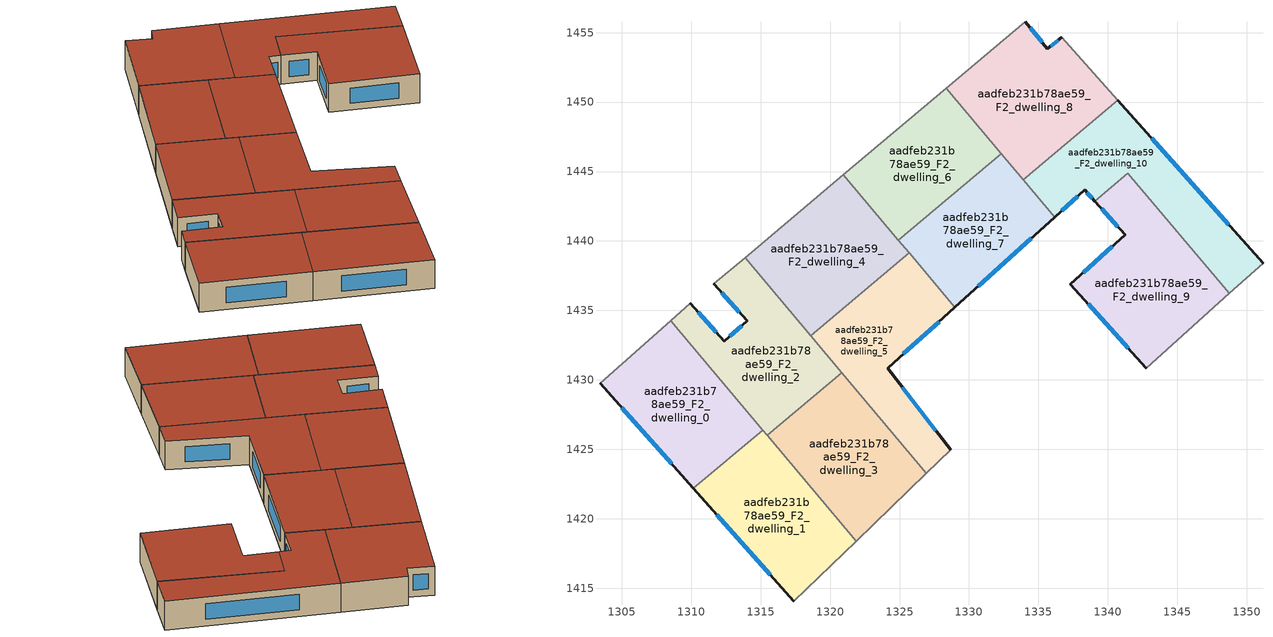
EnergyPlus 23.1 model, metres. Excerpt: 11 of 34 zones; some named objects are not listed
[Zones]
aadfeb231b78ae59_F2_dwelling_0
 floor to aadfeb231b78ae59_F1_dwelling_0 (EU_floor_Construction): 1308.53,1434.26 1315.16,1426.38 1310.16,1422.18 1303.43,1429.76 z6
 wall outside (EU_wall_Construction): 1303.43,1429.76 1310.16,1422.18 z6:9
 wall to aadfeb231b78ae59_F2_dwelling_1 (EU_wall_Construction): 1310.16,1422.18 1315.16,1426.38 z6:9
 wall adiabatic (EU_wall_Construction): 1308.53,1434.26 1303.43,1429.76 z6:9
 wall to aadfeb231b78ae59_F2_dwelling_2 (EU_wall_Construction): 1315.16,1426.38 1308.53,1434.26 z6:9
 window (EU_Window_Construction): 1305.01,1427.98 1308.58,1423.96 z6.7:8.3
 roof outside (EU_roof_Construction): 1315.16,1426.38 1308.53,1434.26 1303.43,1429.76 1310.16,1422.18 z9
aadfeb231b78ae59_F2_dwelling_1
 floor to aadfeb231b78ae59_F1_dwelling_1 (EU_floor_Construction): 1315.16,1426.38 1321.88,1418.39 1317.39,1414.04 1310.16,1422.18 z6
 wall outside (EU_wall_Construction): 1310.16,1422.18 1317.39,1414.04 z6:9
 wall adiabatic (EU_wall_Construction): 1317.39,1414.04 1321.88,1418.39 z6:9
 wall to aadfeb231b78ae59_F2_dwelling_3 (EU_wall_Construction): 1321.88,1418.39 1315.48,1426 z6:9
 wall to aadfeb231b78ae59_F2_dwelling_2 (EU_wall_Construction): 1315.48,1426 1315.16,1426.38 z6:9
 window (EU_Window_Construction): 1311.86,1420.27 1315.69,1415.96 z6.7:8.3
 roof outside (EU_roof_Construction): 1321.88,1418.39 1315.16,1426.38 1310.16,1422.18 1317.39,1414.04 z9
aadfeb231b78ae59_F2_dwelling_10
 floor to aadfeb231b78ae59_F1_dwelling_10 (EU_floor_Construction): 1340.71,1450.14 1351.17,1438.41 1348.73,1436.22 1341.44,1444.89 1339.05,1442.87 1338.33,1443.67 1336.17,1441.71 1333.9,1444.41 z6
 wall outside (EU_wall_Construction): 1336.17,1441.71 1338.33,1443.67 1339.05,1442.87 / 1351.17,1438.41 1340.71,1450.14 z6:9
 wall to aadfeb231b78ae59_F2_dwelling_9 (EU_wall_Construction): 1339.05,1442.87 1341.44,1444.89 1348.73,1436.22 z6:9
 wall to aadfeb231b78ae59_F2_dwelling_8 (EU_wall_Construction): 1340.71,1450.14 1333.9,1444.41 z6:9
 wall adiabatic (EU_wall_Construction): 1348.73,1436.22 1351.17,1438.41 z6:9
 wall to aadfeb231b78ae59_F2_dwelling_7 (EU_wall_Construction): 1333.9,1444.41 1336.17,1441.71 z6:9
 window (EU_Window_Construction): 1338.5,1443.48 1338.88,1443.06 / 1336.67,1442.17 1337.82,1443.21 / 1348.72,1441.17 1343.17,1447.38 z6.7:8.3
 roof outside (EU_roof_Construction): 1351.17,1438.41 1340.71,1450.14 1333.9,1444.41 1336.17,1441.71 1338.33,1443.67 1339.05,1442.87 1341.44,1444.89 1348.73,1436.22 z9
aadfeb231b78ae59_F2_dwelling_2
 floor to aadfeb231b78ae59_F1_dwelling_2 (EU_floor_Construction): 1313.88,1438.8 1320.85,1430.51 1315.48,1426 1308.53,1434.26 1309.93,1435.5 1312.39,1432.78 1314.02,1434.25 1311.62,1436.91 z6
 wall outside (EU_wall_Construction): 1311.62,1436.91 1314.02,1434.25 1312.39,1432.78 1309.93,1435.5 z6:9
 wall adiabatic (EU_wall_Construction): 1313.88,1438.8 1311.62,1436.91 / 1309.93,1435.5 1308.53,1434.26 z6:9
 wall to aadfeb231b78ae59_F2_dwelling_3 (EU_wall_Construction): 1315.48,1426 1320.85,1430.51 z6:9
 wall to aadfeb231b78ae59_F2_dwelling_4 (EU_wall_Construction): 1318.61,1433.18 1313.88,1438.8 z6:9
 wall to aadfeb231b78ae59_F2_dwelling_5 (EU_wall_Construction): 1320.85,1430.51 1318.61,1433.18 z6:9
 window (EU_Window_Construction): 1312.19,1436.28 1313.46,1434.88 / 1311.81,1433.42 1310.51,1434.86 / 1313.64,1433.91 1312.77,1433.13 z6.7:8.3
 roof outside (EU_roof_Construction): 1320.85,1430.51 1313.88,1438.8 1311.62,1436.91 1314.02,1434.25 1312.39,1432.78 1309.93,1435.5 1308.53,1434.26 1315.48,1426 z9
aadfeb231b78ae59_F2_dwelling_3
 floor to aadfeb231b78ae59_F1_dwelling_3 (EU_floor_Construction): 1320.85,1430.51 1326.94,1423.27 1321.88,1418.39 1315.48,1426 z6
 wall adiabatic (EU_wall_Construction): 1321.88,1418.39 1326.94,1423.27 z6:9
 wall to aadfeb231b78ae59_F2_dwelling_5 (EU_wall_Construction): 1326.94,1423.27 1320.85,1430.51 z6:9
 roof outside (EU_roof_Construction): 1326.94,1423.27 1320.85,1430.51 1315.48,1426 1321.88,1418.39 z9
aadfeb231b78ae59_F2_dwelling_4
 floor to aadfeb231b78ae59_F1_dwelling_4 (EU_floor_Construction): 1320.96,1444.76 1325.7,1439.13 1318.61,1433.18 1313.88,1438.8 z6
 wall to aadfeb231b78ae59_F2_dwelling_5 (EU_wall_Construction): 1318.61,1433.18 1325.7,1439.13 z6:9
 wall adiabatic (EU_wall_Construction): 1320.96,1444.76 1313.88,1438.8 z6:9
 wall to aadfeb231b78ae59_F2_dwelling_6 (EU_wall_Construction): 1324.92,1440.06 1320.96,1444.76 z6:9
 wall to aadfeb231b78ae59_F2_dwelling_7 (EU_wall_Construction): 1325.7,1439.13 1324.92,1440.06 z6:9
 roof outside (EU_roof_Construction): 1325.7,1439.13 1320.96,1444.76 1313.88,1438.8 1318.61,1433.18 z9
aadfeb231b78ae59_F2_dwelling_5
 floor to aadfeb231b78ae59_F1_dwelling_5 (EU_floor_Construction): 1325.7,1439.13 1328.99,1435.22 1324.15,1430.84 1328.69,1424.96 1326.94,1423.27 1318.61,1433.18 z6
 wall outside (EU_wall_Construction): 1328.69,1424.96 1324.15,1430.84 1328.99,1435.22 z6:9
 wall adiabatic (EU_wall_Construction): 1326.94,1423.27 1328.69,1424.96 z6:9
 wall to aadfeb231b78ae59_F2_dwelling_7 (EU_wall_Construction): 1328.99,1435.22 1325.7,1439.13 z6:9
 window (EU_Window_Construction): 1325.28,1431.87 1327.85,1434.19 / 1327.62,1426.34 1325.21,1429.46 z6.7:8.3
 roof outside (EU_roof_Construction): 1328.69,1424.96 1324.15,1430.84 1328.99,1435.22 1325.7,1439.13 1318.61,1433.18 1326.94,1423.27 z9
aadfeb231b78ae59_F2_dwelling_6
 floor to aadfeb231b78ae59_F1_dwelling_6 (EU_floor_Construction): 1328.36,1451 1332.32,1446.29 1324.92,1440.06 1320.96,1444.76 z6
 wall to aadfeb231b78ae59_F2_dwelling_7 (EU_wall_Construction): 1324.92,1440.06 1332.32,1446.29 z6:9
 wall adiabatic (EU_wall_Construction): 1328.36,1451 1320.96,1444.76 z6:9
 wall to aadfeb231b78ae59_F2_dwelling_8 (EU_wall_Construction): 1332.32,1446.29 1328.36,1451 z6:9
 roof outside (EU_roof_Construction): 1332.32,1446.29 1328.36,1451 1320.96,1444.76 1324.92,1440.06 z9
aadfeb231b78ae59_F2_dwelling_7
 floor to aadfeb231b78ae59_F1_dwelling_7 (EU_floor_Construction): 1332.32,1446.29 1336.17,1441.71 1328.99,1435.22 1324.92,1440.06 z6
 wall outside (EU_wall_Construction): 1328.99,1435.22 1336.17,1441.71 z6:9
 wall to aadfeb231b78ae59_F2_dwelling_8 (EU_wall_Construction): 1333.9,1444.41 1332.32,1446.29 z6:9
 window (EU_Window_Construction): 1330.67,1436.75 1334.48,1440.19 z6.7:8.3
 roof outside (EU_roof_Construction): 1336.17,1441.71 1332.32,1446.29 1324.92,1440.06 1328.99,1435.22 z9
aadfeb231b78ae59_F2_dwelling_8
 floor to aadfeb231b78ae59_F1_dwelling_8 (EU_floor_Construction): 1336.68,1454.65 1340.71,1450.14 1333.9,1444.41 1328.36,1451 1334.06,1455.8 1335.63,1453.84 z6
 wall outside (EU_wall_Construction): 1336.68,1454.65 1335.63,1453.84 1334.06,1455.8 z6:9
 wall adiabatic (EU_wall_Construction): 1334.06,1455.8 1328.36,1451 / 1340.71,1450.14 1336.68,1454.65 z6:9
 window (EU_Window_Construction): 1335.26,1454.3 1334.43,1455.34 / 1336.44,1454.46 1335.88,1454.03 z6.7:8.3
 roof outside (EU_roof_Construction): 1340.71,1450.14 1336.68,1454.65 1335.63,1453.84 1334.06,1455.8 1328.36,1451 1333.9,1444.41 z9
aadfeb231b78ae59_F2_dwelling_9
 floor to aadfeb231b78ae59_F1_dwelling_9 (EU_floor_Construction): 1341.44,1444.89 1348.73,1436.22 1342.77,1430.85 1337.28,1436.88 1341.24,1440.46 1339.05,1442.87 z6
 wall outside (EU_wall_Construction): 1339.05,1442.87 1341.24,1440.46 1337.28,1436.88 1342.77,1430.85 z6:9
 wall adiabatic (EU_wall_Construction): 1342.77,1430.85 1348.73,1436.22 z6:9
 window (EU_Window_Construction): 1338.57,1435.46 1341.48,1432.26 / 1340.31,1439.62 1338.21,1437.72 / 1339.56,1442.31 1340.72,1441.03 z6.7:8.3
 roof outside (EU_roof_Construction): 1348.73,1436.22 1341.44,1444.89 1339.05,1442.87 1341.24,1440.46 1337.28,1436.88 1342.77,1430.85 z9
[Building]
EU S2 Campaign: North Axis=0; Terrain=City; Solar Distribution=FullExterior
[Site:Location]
Budapest.Ferenc.Liszt.Intl.AP: Latitude=47.437; Longitude=19.256; Time Zone=1; Elevation=185
[SizingPeriod:WeatherFileDays]
AnnualSizingPeriod: Begin Month=1; Begin Day of Month=1; End Month=12; End Day of Month=31; Day of Week for Start Day=Monday; Use Weather File Daylight Saving Period=No; Use Weather File Rain and Snow Indicators=No
[MATERIAL]
EU_InternalMass_Material: Roughness=MediumRough; Thickness=0.1; Conductivity=1; Density=1800; Specific Heat=900; Thermal Absorptance=0.9; Solar Absorptance=0.7; Visible Absorptance=0.7
[MATERIAL:NOMASS] Roughness=MediumRough; Thermal Absorptance=0.9; Solar Absorptance=0.7; Visible Absorptance=0.7
Name | Thermal Resistance
EU_wall_NoMass | 0.832559
EU_roof_NoMass | 1.39638
EU_floor_NoMass | 0.872794
[WINDOWMATERIAL:SIMPLEGLAZINGSYSTEM]
EU_Window_SimpleGlazing: UFactor=2.79869; Solar Heat Gain Coefficient=0.75; Visible Transmittance=0.75
[CONSTRUCTION]
EU_wall_Construction: EU_wall_NoMass
EU_roof_Construction: EU_roof_NoMass
EU_floor_Construction: EU_floor_NoMass
EU_Window_Construction: EU_Window_SimpleGlazing
EU_InternalMass_Construction: EU_InternalMass_Material
[ZONE] Type=1; Multiplier=1; Ceiling Height=autocalculate; Floor Area=autocalculate; Part of Total Floor Area=Yes
Name | Volume
aadfeb231b78ae59_F2_dwelling_0 | 204.201
aadfeb231b78ae59_F2_dwelling_1 | 204.213
aadfeb231b78ae59_F2_dwelling_10 | 217.052
aadfeb231b78ae59_F2_dwelling_2 | 204.211
aadfeb231b78ae59_F2_dwelling_3 | 204.212
aadfeb231b78ae59_F2_dwelling_4 | 204.193
aadfeb231b78ae59_F2_dwelling_5 | 204.222
aadfeb231b78ae59_F2_dwelling_6 | 178.512
aadfeb231b78ae59_F2_dwelling_7 | 178.482
aadfeb231b78ae59_F2_dwelling_8 | 217.079
aadfeb231b78ae59_F2_dwelling_9 | 229.892
[INTERNALMASS] Construction=EU_InternalMass_Construction
Name | Zone or ZoneList | Surface Area
aadfeb231b78ae59_F2_dwelling_0_EU_InternalMass | aadfeb231b78ae59_F2_dwelling_0 | 68.069
aadfeb231b78ae59_F2_dwelling_1_EU_InternalMass | aadfeb231b78ae59_F2_dwelling_1 | 68.0704
aadfeb231b78ae59_F2_dwelling_2_EU_InternalMass | aadfeb231b78ae59_F2_dwelling_2 | 68.0699
aadfeb231b78ae59_F2_dwelling_3_EU_InternalMass | aadfeb231b78ae59_F2_dwelling_3 | 68.0708
aadfeb231b78ae59_F2_dwelling_4_EU_InternalMass | aadfeb231b78ae59_F2_dwelling_4 | 68.0641
aadfeb231b78ae59_F2_dwelling_5_EU_InternalMass | aadfeb231b78ae59_F2_dwelling_5 | 68.0739
aadfeb231b78ae59_F2_dwelling_6_EU_InternalMass | aadfeb231b78ae59_F2_dwelling_6 | 59.5046
aadfeb231b78ae59_F2_dwelling_7_EU_InternalMass | aadfeb231b78ae59_F2_dwelling_7 | 59.4938
aadfeb231b78ae59_F2_dwelling_8_EU_InternalMass | aadfeb231b78ae59_F2_dwelling_8 | 72.3595
aadfeb231b78ae59_F2_dwelling_9_EU_InternalMass | aadfeb231b78ae59_F2_dwelling_9 | 76.6314
aadfeb231b78ae59_F2_dwelling_10_EU_InternalMass | aadfeb231b78ae59_F2_dwelling_10 | 72.3506
[OTHEREQUIPMENT] Fuel Type=Electricity; Design Level Calculation Method=Watts/Area; Power per Zone Floor Area=1; Fraction Latent=0; Fraction Radiant=0; Fraction Lost=0; Carbon Dioxide Generation Rate=0; EndUse Subcategory=EU_Step8_InternalGains
Name | Zone or ZoneList or Space or SpaceList | Schedule
EU_Step8_InternalGain_aadfeb231b78ae59_F2_dwelling_0_f000 | aadfeb231b78ae59_F2_dwelling_0 | EU_Step8_GainSchedule_aadfeb231b78ae59_F2_dwelling_0_f000
EU_Step8_InternalGain_aadfeb231b78ae59_F2_dwelling_1_f000 | aadfeb231b78ae59_F2_dwelling_1 | EU_Step8_GainSchedule_aadfeb231b78ae59_F2_dwelling_1_f000
EU_Step8_InternalGain_aadfeb231b78ae59_F2_dwelling_2_f000 | aadfeb231b78ae59_F2_dwelling_2 | EU_Step8_GainSchedule_aadfeb231b78ae59_F2_dwelling_2_f000
EU_Step8_InternalGain_aadfeb231b78ae59_F2_dwelling_3_f000 | aadfeb231b78ae59_F2_dwelling_3 | EU_Step8_GainSchedule_aadfeb231b78ae59_F2_dwelling_3_f000
EU_Step8_InternalGain_aadfeb231b78ae59_F2_dwelling_4_f000 | aadfeb231b78ae59_F2_dwelling_4 | EU_Step8_GainSchedule_aadfeb231b78ae59_F2_dwelling_4_f000
EU_Step8_InternalGain_aadfeb231b78ae59_F2_dwelling_5_f000 | aadfeb231b78ae59_F2_dwelling_5 | EU_Step8_GainSchedule_aadfeb231b78ae59_F2_dwelling_5_f000
EU_Step8_InternalGain_aadfeb231b78ae59_F2_dwelling_6_f000 | aadfeb231b78ae59_F2_dwelling_6 | EU_Step8_GainSchedule_aadfeb231b78ae59_F2_dwelling_6_f000
EU_Step8_InternalGain_aadfeb231b78ae59_F2_dwelling_7_f000 | aadfeb231b78ae59_F2_dwelling_7 | EU_Step8_GainSchedule_aadfeb231b78ae59_F2_dwelling_7_f000
EU_Step8_InternalGain_aadfeb231b78ae59_F2_dwelling_8_f000 | aadfeb231b78ae59_F2_dwelling_8 | EU_Step8_GainSchedule_aadfeb231b78ae59_F2_dwelling_8_f000
EU_Step8_InternalGain_aadfeb231b78ae59_F2_dwelling_9_f000 | aadfeb231b78ae59_F2_dwelling_9 | EU_Step8_GainSchedule_aadfeb231b78ae59_F2_dwelling_9_f000
EU_Step8_InternalGain_aadfeb231b78ae59_F2_dwelling_10_f000 | aadfeb231b78ae59_F2_dwelling_10 | EU_Step8_GainSchedule_aadfeb231b78ae59_F2_dwelling_10_f000
[ZONEVENTILATION:DESIGNFLOWRATE] Schedule=EU_AlwaysOn; Design Flow Rate Calculation Method=AirChanges/Hour; Air Changes per Hour=0.475469; Ventilation Type=Natural; Fan Pressure Rise=0; Fan Total Efficiency=1; Constant Term Coefficient=1; Temperature Term Coefficient=0; Velocity Term Coefficient=0; Velocity Squared Term Coefficient=0; Minimum Indoor Temperature=-100; Maximum Indoor Temperature=100; Delta Temperature=-100; Minimum Outdoor Temperature=-100; Maximum Outdoor Temperature=100; Maximum Wind Speed=40
Name | Zone or ZoneList or Space or SpaceList
EU_ConstantAir_aadfeb231b78ae59_F2_dwelling_0 | aadfeb231b78ae59_F2_dwelling_0
EU_ConstantAir_aadfeb231b78ae59_F2_dwelling_1 | aadfeb231b78ae59_F2_dwelling_1
EU_ConstantAir_aadfeb231b78ae59_F2_dwelling_2 | aadfeb231b78ae59_F2_dwelling_2
EU_ConstantAir_aadfeb231b78ae59_F2_dwelling_3 | aadfeb231b78ae59_F2_dwelling_3
EU_ConstantAir_aadfeb231b78ae59_F2_dwelling_4 | aadfeb231b78ae59_F2_dwelling_4
EU_ConstantAir_aadfeb231b78ae59_F2_dwelling_5 | aadfeb231b78ae59_F2_dwelling_5
EU_ConstantAir_aadfeb231b78ae59_F2_dwelling_6 | aadfeb231b78ae59_F2_dwelling_6
EU_ConstantAir_aadfeb231b78ae59_F2_dwelling_7 | aadfeb231b78ae59_F2_dwelling_7
EU_ConstantAir_aadfeb231b78ae59_F2_dwelling_8 | aadfeb231b78ae59_F2_dwelling_8
EU_ConstantAir_aadfeb231b78ae59_F2_dwelling_9 | aadfeb231b78ae59_F2_dwelling_9
EU_ConstantAir_aadfeb231b78ae59_F2_dwelling_10 | aadfeb231b78ae59_F2_dwelling_10
[HVACTEMPLATE:ZONE:IDEALLOADSAIRSYSTEM] System Availability Schedule=EU_AlwaysOn; Maximum Heating Supply Air Temperature=50; Minimum Cooling Supply Air Temperature=13; Maximum Heating Supply Air Humidity Ratio=0.0156; Minimum Cooling Supply Air Humidity Ratio=0.0077; Heating Limit=NoLimit; Cooling Limit=NoLimit; Heating Availability Schedule=EU_AlwaysOn; Cooling Availability Schedule=EU_CoolingOff; Dehumidification Control Type=ConstantSensibleHeatRatio; Cooling Sensible Heat Ratio=0.7; Dehumidification Setpoint=60; Humidification Control Type=None; Humidification Setpoint=30; Outdoor Air Method=None; Outdoor Air Flow Rate per Person=0.00944; Outdoor Air Flow Rate per Zone Floor Area=0; Outdoor Air Flow Rate per Zone=0; Demand Controlled Ventilation Type=None; Outdoor Air Economizer Type=NoEconomizer; Heat Recovery Type=None; Sensible Heat Recovery Effectiveness=0.7; Latent Heat Recovery Effectiveness=0.65
Name | Template Thermostat
aadfeb231b78ae59_F2_dwelling_0 | EU_HeatOnly_aadfeb231b78ae59_F2_dwelling_0
aadfeb231b78ae59_F2_dwelling_1 | EU_HeatOnly_aadfeb231b78ae59_F2_dwelling_1
aadfeb231b78ae59_F2_dwelling_2 | EU_HeatOnly_aadfeb231b78ae59_F2_dwelling_2
aadfeb231b78ae59_F2_dwelling_3 | EU_HeatOnly_aadfeb231b78ae59_F2_dwelling_3
aadfeb231b78ae59_F2_dwelling_4 | EU_HeatOnly_aadfeb231b78ae59_F2_dwelling_4
aadfeb231b78ae59_F2_dwelling_5 | EU_HeatOnly_aadfeb231b78ae59_F2_dwelling_5
aadfeb231b78ae59_F2_dwelling_6 | EU_HeatOnly_aadfeb231b78ae59_F2_dwelling_6
aadfeb231b78ae59_F2_dwelling_7 | EU_HeatOnly_aadfeb231b78ae59_F2_dwelling_7
aadfeb231b78ae59_F2_dwelling_8 | EU_HeatOnly_aadfeb231b78ae59_F2_dwelling_8
aadfeb231b78ae59_F2_dwelling_9 | EU_HeatOnly_aadfeb231b78ae59_F2_dwelling_9
aadfeb231b78ae59_F2_dwelling_10 | EU_HeatOnly_aadfeb231b78ae59_F2_dwelling_10
[SIZING:ZONE] Zone Cooling Design Supply Air Temperature Input Method=SupplyAirTemperature; Zone Cooling Design Supply Air Temperature=13; Zone Heating Design Supply Air Temperature Input Method=SupplyAirTemperature; Zone Heating Design Supply Air Temperature=50; Zone Cooling Design Supply Air Humidity Ratio=0.008; Zone Heating Design Supply Air Humidity Ratio=0.008; Cooling Design Air Flow Method=DesignDay; Cooling Design Air Flow Rate=0; Cooling Minimum Air Flow per Zone Floor Area=0.000762; Cooling Minimum Air Flow=0; Cooling Minimum Air Flow Fraction=0.2; Heating Design Air Flow Method=DesignDay; Heating Design Air Flow Rate=0; Heating Maximum Air Flow per Zone Floor Area=0.002032; Heating Maximum Air Flow=0.141576; Heating Maximum Air Flow Fraction=0.3; Account for Dedicated Outdoor Air System=No; Dedicated Outdoor Air System Control Strategy=NeutralSupplyAir; Dedicated Outdoor Air Low Setpoint Temperature for Design=autosize; Dedicated Outdoor Air High Setpoint Temperature for Design=autosize; Zone Load Sizing Method=Sensible Load Only No Latent Load; Zone Latent Cooling Design Supply Air Humidity Ratio Input Method=HumidityRatioDifference; Zone Cooling Design Supply Air Humidity Ratio Difference=0.005; Zone Latent Heating Design Supply Air Humidity Ratio Input Method=HumidityRatioDifference; Zone Humidification Design Supply Air Humidity Ratio Difference=0.005
aadfeb231b78ae59_F2_dwelling_0; aadfeb231b78ae59_F2_dwelling_1; aadfeb231b78ae59_F2_dwelling_2; aadfeb231b78ae59_F2_dwelling_3; aadfeb231b78ae59_F2_dwelling_4; aadfeb231b78ae59_F2_dwelling_5; aadfeb231b78ae59_F2_dwelling_6; aadfeb231b78ae59_F2_dwelling_7; aadfeb231b78ae59_F2_dwelling_8; aadfeb231b78ae59_F2_dwelling_9; aadfeb231b78ae59_F2_dwelling_10
[SCHEDULE:CONSTANT]
Name | Hourly Value
EU_AlwaysOn | 1
EU_CoolingOff | 0
[SCHEDULE:FILE] Column Number=1; Rows to Skip at Top=0; Number of Hours of Data=8760; Column Separator=Comma; Interpolate to Timestep=No; Minutes per Item=60; Adjust Schedule for Daylight Savings=Yes
Name | File
EU_Step8_GainSchedule_aadfeb231b78ae59_F2_dwelling_0_f000 | ../../schedules/aadfeb231b78ae59/aadfeb231b78ae59_F2_dwelling_0_f000_gain.csv
EU_Step8_GainSchedule_aadfeb231b78ae59_F2_dwelling_1_f000 | ../../schedules/aadfeb231b78ae59/aadfeb231b78ae59_F2_dwelling_1_f000_gain.csv
EU_Step8_GainSchedule_aadfeb231b78ae59_F2_dwelling_2_f000 | ../../schedules/aadfeb231b78ae59/aadfeb231b78ae59_F2_dwelling_2_f000_gain.csv
EU_Step8_GainSchedule_aadfeb231b78ae59_F2_dwelling_3_f000 | ../../schedules/aadfeb231b78ae59/aadfeb231b78ae59_F2_dwelling_3_f000_gain.csv
EU_Step8_GainSchedule_aadfeb231b78ae59_F2_dwelling_4_f000 | ../../schedules/aadfeb231b78ae59/aadfeb231b78ae59_F2_dwelling_4_f000_gain.csv
EU_Step8_GainSchedule_aadfeb231b78ae59_F2_dwelling_5_f000 | ../../schedules/aadfeb231b78ae59/aadfeb231b78ae59_F2_dwelling_5_f000_gain.csv
EU_Step8_GainSchedule_aadfeb231b78ae59_F2_dwelling_6_f000 | ../../schedules/aadfeb231b78ae59/aadfeb231b78ae59_F2_dwelling_6_f000_gain.csv
EU_Step8_GainSchedule_aadfeb231b78ae59_F2_dwelling_7_f000 | ../../schedules/aadfeb231b78ae59/aadfeb231b78ae59_F2_dwelling_7_f000_gain.csv
EU_Step8_GainSchedule_aadfeb231b78ae59_F2_dwelling_8_f000 | ../../schedules/aadfeb231b78ae59/aadfeb231b78ae59_F2_dwelling_8_f000_gain.csv
EU_Step8_GainSchedule_aadfeb231b78ae59_F2_dwelling_9_f000 | ../../schedules/aadfeb231b78ae59/aadfeb231b78ae59_F2_dwelling_9_f000_gain.csv
EU_Step8_GainSchedule_aadfeb231b78ae59_F2_dwelling_10_f000 | ../../schedules/aadfeb231b78ae59/aadfeb231b78ae59_F2_dwelling_10_f000_gain.csv
